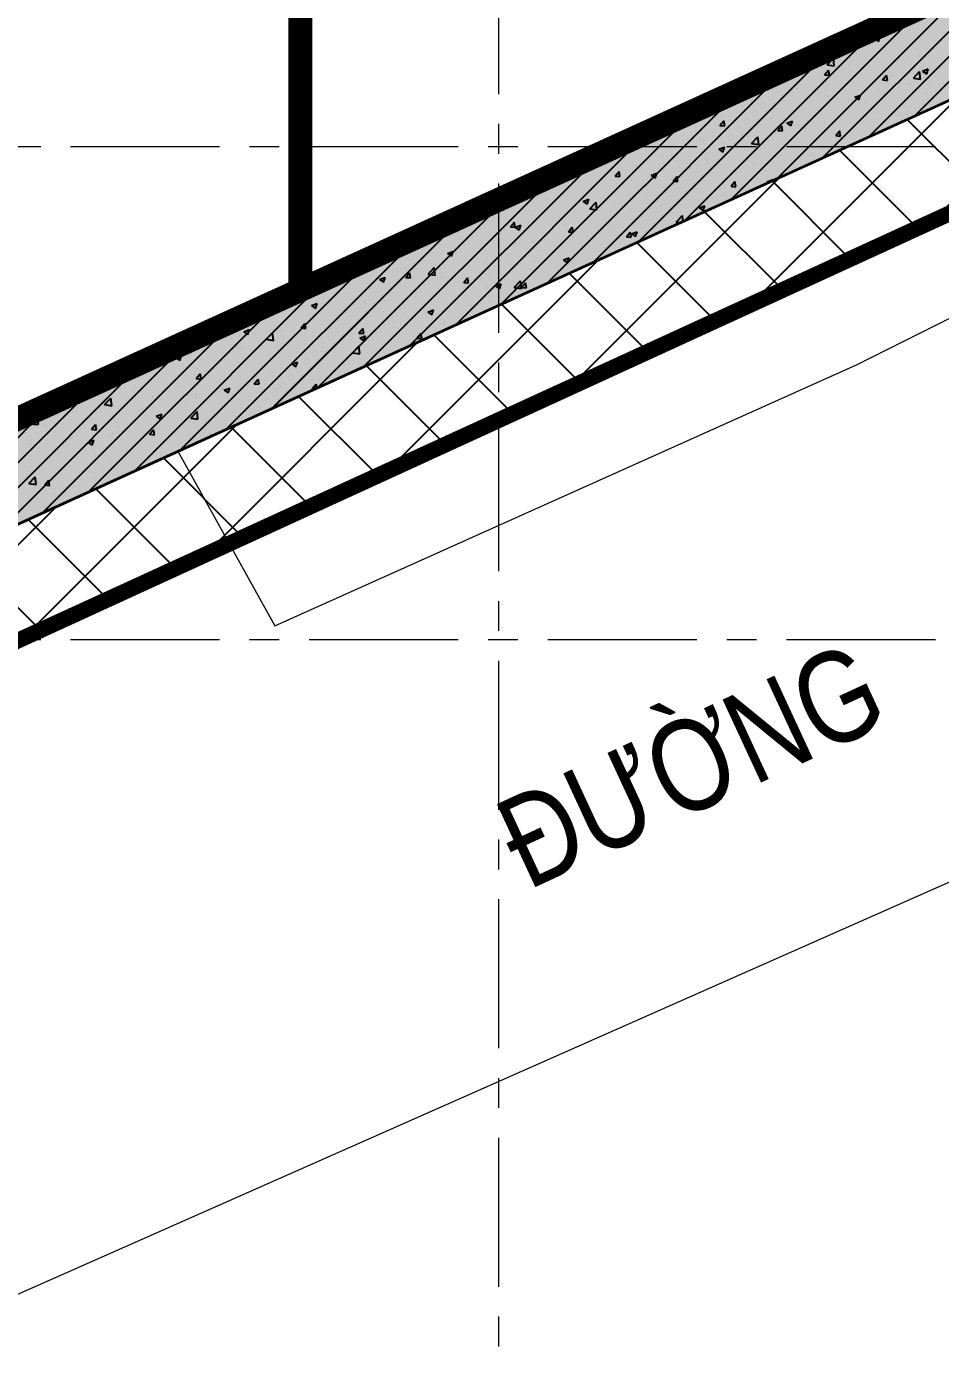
# Model space of a CAD drawing. Header units: millimetres. Extents: x -346728 to 1320345, y -537202 to -385966.
# Drawn here: x 427540 to 439029, y -493959 to -477234 of the extents above; entities that cross this region are included whole.
import ezdxf
from ezdxf.xclip import XClip

# ---------------------------------------------------------------- set-up
doc = ezdxf.new("R2010")
doc.units = ezdxf.units.MM
doc.header["$LTSCALE"] = 100
doc.header["$XCLIPFRAME"] = 2
for name, pattern in [('DASHED2', [0.375, 0.25, -0.125]), ('HIDDEN', [9.525, 6.35, -3.175]), ('X1326_GLB$0$CENTER', [2, 1.25, -0.25, 0.25, -0.25])]:
    doc.linetypes.add(name, pattern=pattern)
for name, color, linetype, lineweight in [('0 T TEXT', 7, 'Continuous', 13), ('L.DUONG', 234, 'Continuous', 15), ('LINE', 7, 'Continuous', 13), ('X1326_GLB$0$A-tim', 8, 'X1326_GLB$0$CENTER', 9)]:
    doc.layers.add(name, color=color, linetype=linetype, lineweight=lineweight)
for name, color, linetype in [('DM', 8, 'Continuous'), ('hach', 253, 'Continuous'), ('W2', 4, 'Continuous'), ('XR_1326_csPL$0$hach', 253, 'Continuous'), ('XR_1326_csPL$0$W2', 4, 'Continuous')]:
    doc.layers.add(name, color=color, linetype=linetype)
doc.styles.add('TOAN - FONT ARIAL', font='Arial_1.ttf', dxfattribs={"width": 0.8})
doc.linetypes.add('FENCELINE2', pattern='A,0.25,-0.1,[132,ltypeshp.shx,S=0.1,R=0,X=-0.1,Y=0],-0.1,1', length=1.45)

# ---------------------------------------------------------------- blocks, each defined once
blk = doc.blocks.new('LVL-KHUNGTEN')
blk.add_lwpolyline([(61072.9, 41092.8), (119123.5, 41092.8), (119123.5, 61.9), (61072.9, 61.9)], close=True)
blk = doc.blocks.new('mb duong hh')
at = {"layer": '0 T TEXT', "color": 8, "linetype": 'DASHED2', "ltscale": 300}
blk.add_lwpolyline([(75940, 34596), (80501, 41668), (80491, 88861), (75484, 93868), (-20031, 93860), (-33610, 75885), (-26182, 55955), (-6300, 2612), (0, 0)], close=True, dxfattribs=at)
at = {"layer": 'LINE', "color": 252, "lineweight": 9}
for points in [[(46995, 21406), (48214, 19209), (55528, 22490), (79633, 34556), (82900, 40330), (83008, 48620), (83152, 58204), (83577, 88420), (83093, 88629)], [(39889, -16768), (33281, -1600), (32900, -141), (33614, 3694), (34777, 5679), (36123, 6884), (82139, 27252), (84799, 26382), (86984, 24113), (94252, 7748)]]:
    blk.add_lwpolyline(points, dxfattribs=at)
at = {"layer": '0 T TEXT', "lineweight": 9, "style": 'TOAN - FONT ARIAL', "width": 0.8}
blk.add_text('ĐƯỜNG', height=1150, rotation=24.8605, dxfattribs=at).set_placement((51394, 15877))
blk = doc.blocks.new('MB HANG RAO TAM')
h = blk.add_hatch()
h.set_pattern_fill('ANSI37', color=8, scale=7000, style=0)
h.set_pattern_definition([(45, (527887.4, 631399.9), (-618.7184, 618.7184), []), (135, (527887.4, 631399.9), (-618.7184, -618.7184), [])])
h.paths.add_polyline_path([(89794, 74797), (94796, 69797), (94804, 22611), (90246, 15544), (52523, -1634), (34324, -9922), (14325, -19029), (8025, -16417), (-19267, 56832), (-5688, 74797), (41806, 74797), (65797, 74797)], flags=16)
h.paths.add_polyline_path([(-17293, 40146), (-15160, 40938), (-12777, 34516), (-15127, 33730), (-10493, 20001), (4784, -19373), (12548, -21453), (91490, 14752), (95488, 20874), (95620, 46027), (95770, 74597), (91825, 78101), (52350, 76926), (14008, 75822), (-9259, 75871), (-23844, 71027), (-24251, 60760)])
at = {"layer": 'L.DUONG', "color": 94, "linetype": 'FENCELINE2', "ltscale": 25, "const_width": 200, "elevation": 7850}
blk.add_lwpolyline([(13898, 75822), (14369, 75824), (20809, 75968), (32497, 76335), (48850, 76822), (75776, 77623), (91825, 78101), (95770, 74597), (95712, 63657), (95684, 58344), (95610, 44235), (95553, 33268), (95488, 20874), (91490, 14752), (75806, 7559), (49624, -4449), (26632, -14994), (12548, -21453), (4784, -19373), (0, -7161), (-6626, 9890)], dxfattribs=at)
at = {"layer": 'XR_1326_csPL$0$W2', "color": 7, "ltscale": 0.5, "elevation": 0}
blk.add_lwpolyline([(8025, -16417), (14325, -19029), (90246, 15544), (94804, 22611), (94796, 69797), (89794, 74797), (-5688, 74797), (-19267, 56832)], close=True, dxfattribs=at)

msp = doc.modelspace()

# ---------------------------------------------------------------- hatches: boundary and pattern name
at = {"layer": 'hach'}
h = msp.add_hatch(dxfattribs=at)
h.set_pattern_fill('ANSI31', color=256, scale=70)
h.set_pattern_definition([(45, (342151.22, -508591.22), (-157.15448, 157.15448), [])])
h.paths.add_polyline_path([(362433.4, -410142.2), (348853.9, -428107.5), (376146.7, -501359), (382446.8, -503970.9), (458369.1, -469396.6), (462927.9, -462329.4), (462919.8, -415142.7), (457917.8, -410142.2)])
h.paths.add_polyline_path([(363030.6, -411342.2), (350208.3, -428305.7), (377088.8, -500450.6), (382424.3, -502662.6), (457551.5, -468450.4), (461727.8, -461976.1), (461719.7, -415639.4), (457420.9, -411342.2)], flags=16)
h = msp.add_hatch(dxfattribs=at)
h.set_pattern_fill('AR-CONC', color=256, scale=4)
h.set_pattern_definition([(50, (342151.2, -508591.2), (728.7387, -63.7563), [76.2, -838.2]), (355, (342151.2, -508591.2), (-140.9737, 764.2274), [60.96, -670.5623]), (100.45144, (342211.95, -508596.54), (587.765, 700.471), [64.76, -712.361]), (46.1842, (342151.2, -508388), (1084.316, -168.1693), [114.3, -1257.3]), (96.63556, (342241.6, -508402), (949.6165, 989.7045), [97.14, -1068.5424]), (351.18415, (342151.2, -508388), (949.6165, 989.7045), [91.44, -1005.839]), (21, (342252.8, -508438.8), (606.4576, -409.0608), [76.2, -838.2]), (326, (342252.8, -508438.8), (247.208, 736.752), [60.96, -670.56]), (71.45144, (342303.36, -508472.9), (853.6657, 327.691), [64.76, -712.3598]), (37.5, (342151.22, -508591.22), (12.3544, 338.22016), [0, -662.432, 0, -680.72, 0, -673.1]), (7.5, (342151.22, -508591.22), (267.27865, 400.7223), [0, -388.112, 0, -647.192, 0, -256.54]), (327.5, (341924.65, -508591.22), (542.3624, -22.91498), [0, -254, 0, -792.48, 0, -1051.56]), (317.5, (341823.05, -508591.2), (592.5167, 101.706), [0, -330.2, 0, -526.288, 0, -746.76])])
h.paths.add_polyline_path([(362433.4, -410142.2), (348853.9, -428107.5), (376146.7, -501359), (382446.8, -503970.9), (458369.1, -469396.6), (462927.9, -462329.4), (462919.8, -415142.7), (457917.8, -410142.2)])
h.paths.add_polyline_path([(363030.6, -411342.2), (350208.3, -428305.7), (377088.8, -500450.6), (382424.3, -502662.6), (457551.5, -468450.4), (461727.8, -461976.1), (461719.7, -415639.4), (457420.9, -411342.2)], flags=16)

# ---------------------------------------------------------------- linework, layer by layer
at = {"layer": 'W2', "ltscale": 0.5, "elevation": -1404.9}
for points in [[(362433.4, -410142.2), (348853.9, -428107.5), (376146.7, -501359), (382446.8, -503970.9), (458369.1, -469396.6), (462927.9, -462329.4), (462919.6, -415142.1), (457917.8, -410142.2)], [(363030.6, -411342.2), (350208.3, -428305.7), (377088.8, -500450.6), (382424.3, -502662.6), (457551.5, -468450.4), (461727.8, -461976.1), (461719.7, -415639.4), (457420.9, -411342.2)]]:
    msp.add_lwpolyline(points, close=True, dxfattribs=at)
at = {"layer": 'X1326_GLB$0$A-tim', "ltscale": 15}
for p, q in [((433471.3, -398208.6, -1404.9), (433471.3, -512162.7, -1404.9)), ((341092.1, -478741.8, -1404.9), (475778.7, -478741.8, -1404.9)), ((341092.1, -484941.8, -1404.9), (475778.7, -484941.8, -1404.9))]:
    msp.add_line(p, q, dxfattribs=at)
at = {"layer": 'XR_1326_csPL$0$hach', "color": 250}
for p, q in [((438714.5, -478347.1, -1404.9), (441135.7, -475926, -1404.9)), ((438137.4, -478609.9, -1404.9), (440558.5, -476188.8, -1404.9)), ((437560.3, -478872.7, -1404.9), (439981.4, -476451.6, -1404.9)), ((436983.2, -479135.6, -1404.9), (439404.3, -476714.4, -1404.9)), ((436406, -479398.4, -1404.9), (438827.2, -476977.2, -1404.9)), ((435828.9, -479661.2, -1404.9), (438250, -477240.1, -1404.9)), ((438137.9, -477312.1, -1404.9), (438137.9, -477312.1, -1404.9)), ((438478.2, -477254.9, -1404.9), (438478.2, -477254.9, -1404.9)), ((438646.3, -477284.2, -1404.9), (438646.3, -477284.2, -1404.9)), ((438133.1, -477349.2, -1404.9), (438133.1, -477349.2, -1404.9)), ((438199.5, -477385.1, -1404.9), (438270.7, -477357.7, -1404.9)), ((438199.5, -477385.1, -1404.9), (438250, -477419.2, -1404.9)), ((438250, -477419.2, -1404.9), (438270.6, -477357.8, -1404.9)), ((438303.3, -477402.7, -1404.9), (438303.3, -477402.7, -1404.9)), ((438845.7, -477425.6, -1404.9), (438845.7, -477425.6, -1404.9)), ((435251.8, -479924, -1404.9), (437672.9, -477502.9, -1404.9)), ((437604.6, -477712.8, -1404.9), (437683.8, -477630.3, -1404.9)), ((437695, -477726.8, -1404.9), (437683.7, -477630.3, -1404.9)), ((438512.3, -477628.3, -1404.9), (438512.3, -477628.3, -1404.9)), ((438634, -477622.4, -1404.9), (438634, -477622.4, -1404.9)), ((438766.6, -477594.8, -1404.9), (438766.6, -477594.8, -1404.9)), ((434674.6, -480186.8, -1404.9), (437095.8, -477765.7, -1404.9)), ((437071.4, -477835.2, -1404.9), (437071.4, -477835.2, -1404.9)), ((437231.5, -477796.9, -1404.9), (437231.5, -477796.9, -1404.9)), ((437345.8, -477712.8, -1404.9), (437396.4, -477746.9, -1404.9)), ((437345.9, -477712.7, -1404.9), (437417, -477685.4, -1404.9)), ((437396.4, -477746.9, -1404.9), (437417, -477685.5, -1404.9)), ((437485.8, -477763.5, -1404.9), (437485.8, -477763.5, -1404.9)), ((437572.7, -477841, -1404.9), (437621.7, -477782.7, -1404.9)), ((437599.1, -477759, -1404.9), (437599.1, -477759, -1404.9)), ((437604.6, -477712.7, -1404.9), (437695, -477726.8, -1404.9)), ((437633.3, -477846.4, -1404.9), (437621.5, -477782.7, -1404.9)), ((437870.6, -477712.8, -1404.9), (437870.6, -477712.8, -1404.9)), ((438120.8, -477687.4, -1404.9), (438120.8, -477687.4, -1404.9)), ((438689, -477881, -1404.9), (438768.1, -477798.5, -1404.9)), ((438779.3, -477895, -1404.9), (438768, -477798.5, -1404.9)), ((438806, -477794.1, -1404.9), (438877.1, -477766.8, -1404.9)), ((438806, -477794.2, -1404.9), (438856.5, -477828.3, -1404.9)), ((438856.5, -477828.3, -1404.9), (438877.1, -477766.9, -1404.9)), ((439028.7, -477759.4, -1404.9), (439028.7, -477759.4, -1404.9)), ((436692.6, -477989.6, -1404.9), (436692.6, -477989.6, -1404.9)), ((437020.7, -477876.1, -1404.9), (437020.7, -477876.1, -1404.9)), ((437563.1, -477899, -1404.9), (437563.1, -477899, -1404.9)), ((437572.7, -477841, -1404.9), (437633.5, -477846.4, -1404.9)), ((437843.7, -477962.8, -1404.9), (437843.7, -477962.8, -1404.9)), ((438105.5, -477921.9, -1404.9), (438105.5, -477921.9, -1404.9)), ((438301.5, -477904.8, -1404.9), (438350.5, -477846.4, -1404.9)), ((438301.5, -477904.8, -1404.9), (438362.2, -477910.1, -1404.9)), ((438362, -477910.2, -1404.9), (438350.3, -477846.5, -1404.9)), ((438436.2, -477861.1, -1404.9), (438436.2, -477861.1, -1404.9)), ((438499.4, -477995.6, -1404.9), (438499.4, -477995.6, -1404.9)), ((438621.6, -477960.6, -1404.9), (438621.6, -477960.6, -1404.9)), ((438647.8, -477944.8, -1404.9), (438647.8, -477944.8, -1404.9)), ((438688.9, -477880.9, -1404.9), (438779.3, -477894.9, -1404.9)), ((438884.2, -477944.9, -1404.9), (438884.2, -477944.9, -1404.9)), ((434097.5, -480449.6, -1404.9), (436518.7, -478028.5, -1404.9)), ((436492.2, -478040.5, -1404.9), (436542.7, -478074.6, -1404.9)), ((436493.9, -478039.8, -1404.9), (436563.3, -478013.1, -1404.9)), ((436542.7, -478074.6, -1404.9), (436563.3, -478013.2, -1404.9)), ((436658.7, -478166.2, -1404.9), (436658.7, -478166.2, -1404.9)), ((437218.6, -478164.2, -1404.9), (437218.6, -478164.2, -1404.9)), ((437235, -478012.5, -1404.9), (437235, -478012.5, -1404.9)), ((437251.2, -478064.5, -1404.9), (437251.2, -478064.5, -1404.9)), ((437586.8, -478097.2, -1404.9), (437586.8, -478097.2, -1404.9)), ((437603.4, -478113.5, -1404.9), (437603.4, -478113.5, -1404.9)), ((437777.3, -478035.4, -1404.9), (437777.3, -478035.4, -1404.9)), ((437952.3, -478121.8, -1404.9), (438023.5, -478094.5, -1404.9)), ((437952.3, -478121.9, -1404.9), (438002.8, -478156, -1404.9)), ((438002.8, -478156, -1404.9), (438023.4, -478094.6, -1404.9)), ((438108.4, -478025.7, -1404.9), (438108.4, -478025.7, -1404.9)), ((438245, -478029, -1404.9), (438245, -478029, -1404.9)), ((438319.7, -478058.4, -1404.9), (438319.7, -478058.4, -1404.9)), ((438679.7, -478084.2, -1404.9), (438679.7, -478084.2, -1404.9)), ((438862, -478081.3, -1404.9), (438862, -478081.3, -1404.9)), ((433520.4, -480712.5, -1404.9), (435941.5, -478291.3, -1404.9)), ((435937.8, -478332.8, -1404.9), (435937.8, -478332.8, -1404.9)), ((436024.2, -478310, -1404.9), (436024.2, -478310, -1404.9)), ((436066.2, -478267.9, -1404.9), (436066.2, -478267.9, -1404.9)), ((436322.6, -478282.1, -1404.9), (436322.6, -478282.1, -1404.9)), ((436545.9, -478238.4, -1404.9), (436545.9, -478238.4, -1404.9)), ((436964.2, -478197.7, -1404.9), (436964.2, -478197.7, -1404.9)), ((437059.1, -478173.4, -1404.9), (437059.1, -478173.4, -1404.9)), ((437494.6, -478287.6, -1404.9), (437494.6, -478287.6, -1404.9)), ((438087.2, -478185.9, -1404.9), (438087.2, -478185.9, -1404.9)), ((438609.2, -478298.8, -1404.9), (438609.2, -478298.8, -1404.9)), ((435570.7, -478534.4, -1404.9), (435649.8, -478451.9, -1404.9)), ((435661, -478548.4, -1404.9), (435649.8, -478451.9, -1404.9)), ((436256.2, -478477.8, -1404.9), (436305.2, -478419.4, -1404.9)), ((436256.2, -478477.8, -1404.9), (436317, -478483.1, -1404.9)), ((436276.2, -478369.6, -1404.9), (436276.2, -478369.6, -1404.9)), ((436316.8, -478483.1, -1404.9), (436305, -478419.4, -1404.9)), ((436309.6, -478491, -1404.9), (436309.6, -478491, -1404.9)), ((436818.6, -478392.5, -1404.9), (436818.6, -478392.5, -1404.9)), ((436902.1, -478389.3, -1404.9), (436902.1, -478389.3, -1404.9)), ((436985, -478541.5, -1404.9), (437034, -478483.1, -1404.9)), ((437045.5, -478546.9, -1404.9), (437033.8, -478483.2, -1404.9)), ((437098.6, -478449.6, -1404.9), (437149.2, -478483.6, -1404.9)), ((437098.7, -478449.5, -1404.9), (437169.8, -478422.2, -1404.9)), ((437149.2, -478483.6, -1404.9), (437169.8, -478422.3, -1404.9)), ((437361, -478415.4, -1404.9), (437361, -478415.4, -1404.9)), ((437574.4, -478435.4, -1404.9), (437574.4, -478435.4, -1404.9)), ((437903.3, -478438.3, -1404.9), (437903.3, -478438.3, -1404.9)), ((437977.7, -478429.8, -1404.9), (437977.7, -478429.8, -1404.9)), ((438096.1, -478363.9, -1404.9), (438096.1, -478363.9, -1404.9)), ((438232.1, -478396.3, -1404.9), (438232.1, -478396.3, -1404.9)), ((438445.7, -478461.2, -1404.9), (438445.7, -478461.2, -1404.9)), ((438616.9, -478345.6, -1404.9), (438616.9, -478345.6, -1404.9)), ((432943.3, -480975.3, -1404.9), (435364.4, -478554.2, -1404.9)), ((435570.7, -478534.3, -1404.9), (435661, -478548.3, -1404.9)), ((435717.1, -478592.7, -1404.9), (435717.1, -478592.7, -1404.9)), ((436011.9, -478648.2, -1404.9), (436011.9, -478648.2, -1404.9)), ((436533.5, -478576.6, -1404.9), (436533.5, -478576.6, -1404.9)), ((436655, -478702.5, -1404.9), (436734.2, -478620, -1404.9)), ((436696.9, -478598.4, -1404.9), (436696.9, -478598.4, -1404.9)), ((436745.3, -478716.5, -1404.9), (436734.1, -478620.1, -1404.9)), ((436951.3, -478564.9, -1404.9), (436951.3, -478564.9, -1404.9)), ((436985, -478541.5, -1404.9), (437045.7, -478546.8, -1404.9)), ((437046.7, -478511.6, -1404.9), (437046.7, -478511.6, -1404.9)), ((437336.1, -478514.2, -1404.9), (437336.1, -478514.2, -1404.9)), ((437713.7, -478605.3, -1404.9), (437762.7, -478546.9, -1404.9)), ((437713.7, -478605.3, -1404.9), (437774.4, -478610.6, -1404.9)), ((437774.2, -478610.6, -1404.9), (437762.5, -478546.9, -1404.9)), ((437882.7, -478643.1, -1404.9), (437882.7, -478643.1, -1404.9)), ((432366.1, -481238.1, -1404.9), (434787.3, -478817, -1404.9)), ((434971, -478789.4, -1404.9), (434971, -478789.4, -1404.9)), ((435124.6, -478694.4, -1404.9), (435124.6, -478694.4, -1404.9)), ((435416.2, -478767, -1404.9), (435416.2, -478767, -1404.9)), ((435484.2, -478724.3, -1404.9), (435484.2, -478724.3, -1404.9)), ((435670.5, -478733.5, -1404.9), (435670.5, -478733.5, -1404.9)), ((436055.3, -478682.9, -1404.9), (436055.3, -478682.9, -1404.9)), ((436245, -478777.2, -1404.9), (436316.1, -478749.9, -1404.9)), ((436245, -478777.3, -1404.9), (436295.5, -478811.3, -1404.9)), ((436295.5, -478811.3, -1404.9), (436316.1, -478749.9, -1404.9)), ((436655, -478702.5, -1404.9), (436745.4, -478716.5, -1404.9)), ((437290.1, -478744.8, -1404.9), (437290.1, -478744.8, -1404.9)), ((437562, -478773.6, -1404.9), (437562, -478773.6, -1404.9)), ((434665.5, -478956.5, -1404.9), (434665.5, -478956.5, -1404.9)), ((434774.5, -478851.5, -1404.9), (434774.5, -478851.5, -1404.9)), ((434993.7, -478842.9, -1404.9), (434993.7, -478842.9, -1404.9)), ((435207.9, -478979.4, -1404.9), (435207.9, -478979.4, -1404.9)), ((435536, -478865.8, -1404.9), (435536, -478865.8, -1404.9)), ((435750.2, -479002.3, -1404.9), (435750.2, -479002.3, -1404.9)), ((435999.5, -478986.4, -1404.9), (435999.5, -478986.4, -1404.9)), ((436078.4, -478888.8, -1404.9), (436078.4, -478888.8, -1404.9)), ((436105.1, -478948.3, -1404.9), (436105.1, -478948.3, -1404.9)), ((436429.7, -478999.1, -1404.9), (436429.7, -478999.1, -1404.9)), ((436521.2, -478914.9, -1404.9), (436521.2, -478914.9, -1404.9)), ((436620.7, -478911.7, -1404.9), (436620.7, -478911.7, -1404.9)), ((436684, -478965.6, -1404.9), (436684, -478965.6, -1404.9)), ((436697.6, -478846.6, -1404.9), (436697.6, -478846.6, -1404.9)), ((437034.4, -478849.8, -1404.9), (437034.4, -478849.8, -1404.9)), ((437068.8, -478915, -1404.9), (437068.8, -478915, -1404.9)), ((437163.1, -478934.6, -1404.9), (437163.1, -478934.6, -1404.9)), ((431789, -481500.9, -1404.9), (434210.1, -479079.8, -1404.9)), ((434263.8, -479055.3, -1404.9), (434271.7, -479056, -1404.9)), ((434271.5, -479056.1, -1404.9), (434270.8, -479052.2, -1404.9)), ((434920.1, -479151.7, -1404.9), (434920.1, -479151.7, -1404.9)), ((434939.7, -479114.5, -1404.9), (434988.7, -479056.1, -1404.9)), ((434939.7, -479114.5, -1404.9), (435000.5, -479119.8, -1404.9)), ((434958.6, -479127.6, -1404.9), (434958.6, -479127.6, -1404.9)), ((435000.3, -479119.8, -1404.9), (434988.5, -479056.1, -1404.9)), ((435148.9, -479167.7, -1404.9), (435148.9, -479167.7, -1404.9)), ((435391.3, -479104.9, -1404.9), (435462.5, -479077.6, -1404.9)), ((435391.3, -479104.9, -1404.9), (435441.8, -479139, -1404.9)), ((435403.2, -479134.2, -1404.9), (435403.2, -479134.2, -1404.9)), ((435441.8, -479139, -1404.9), (435462.4, -479077.6, -1404.9)), ((435471.8, -479062.6, -1404.9), (435471.8, -479062.6, -1404.9)), ((435512.6, -479050, -1404.9), (435512.6, -479050, -1404.9)), ((435668.5, -479178.2, -1404.9), (435717.5, -479119.9, -1404.9)), ((435729, -479183.6, -1404.9), (435717.3, -479119.9, -1404.9)), ((435788, -479083.6, -1404.9), (435788, -479083.6, -1404.9)), ((436292.6, -479025.2, -1404.9), (436292.6, -479025.2, -1404.9)), ((436835, -479048.1, -1404.9), (436835, -479048.1, -1404.9)), ((436851.4, -479186.3, -1404.9), (436922.6, -479158.9, -1404.9)), ((436920.9, -479163.9, -1404.9), (436922.6, -479159, -1404.9)), ((433706.8, -479313.5, -1404.9), (433706.8, -479313.5, -1404.9)), ((433868.1, -479336.4, -1404.9), (433868.1, -479336.4, -1404.9)), ((433909.3, -479275.3, -1404.9), (433909.3, -479275.3, -1404.9)), ((434122.4, -479302.9, -1404.9), (434122.4, -479302.9, -1404.9)), ((434249.2, -479336.5, -1404.9), (434249.2, -479336.5, -1404.9)), ((434327.6, -479253.4, -1404.9), (434327.6, -479253.4, -1404.9)), ((434437, -479199.1, -1404.9), (434437, -479199.1, -1404.9)), ((434507.2, -479252.2, -1404.9), (434507.2, -479252.2, -1404.9)), ((435668.5, -479178.2, -1404.9), (435729.2, -479183.5, -1404.9)), ((435987.2, -479324.6, -1404.9), (435987.2, -479324.6, -1404.9)), ((436397.2, -479242, -1404.9), (436446.2, -479183.6, -1404.9)), ((436397.2, -479242, -1404.9), (436457.9, -479247.3, -1404.9)), ((436457.7, -479247.3, -1404.9), (436446, -479183.7, -1404.9)), ((436508.8, -479253.1, -1404.9), (436508.8, -479253.1, -1404.9)), ((436851.4, -479186.3, -1404.9), (436859.6, -479191.8, -1404.9)), ((431211.9, -481763.7, -1404.9), (433633, -479342.6, -1404.9)), ((433586.9, -479363.6, -1404.9), (433627.1, -479369.8, -1404.9)), ((433627.1, -479369.9, -1404.9), (433624.4, -479346.5, -1404.9)), ((433735, -479355.1, -1404.9), (433735, -479355.1, -1404.9)), ((434537.6, -479432.6, -1404.9), (434588.2, -479466.7, -1404.9)), ((434537.7, -479432.6, -1404.9), (434608.8, -479405.3, -1404.9)), ((434588.2, -479466.7, -1404.9), (434608.8, -479405.3, -1404.9)), ((434621.1, -479524.1, -1404.9), (434700.2, -479441.6, -1404.9)), ((434711.4, -479538.1, -1404.9), (434700.2, -479441.6, -1404.9)), ((434791.5, -479359.4, -1404.9), (434791.5, -479359.4, -1404.9)), ((434946.3, -479465.8, -1404.9), (434946.3, -479465.8, -1404.9)), ((435333.9, -479382.3, -1404.9), (435333.9, -479382.3, -1404.9)), ((435459.5, -479400.8, -1404.9), (435459.5, -479400.8, -1404.9)), ((435520.7, -479484.3, -1404.9), (435520.7, -479484.3, -1404.9)), ((435876.3, -479405.2, -1404.9), (435876.3, -479405.2, -1404.9)), ((435997.8, -479513.9, -1404.9), (436068.9, -479486.6, -1404.9)), ((436048.3, -479548.1, -1404.9), (436068.9, -479486.7, -1404.9)), ((436162.4, -479399.8, -1404.9), (436162.4, -479399.8, -1404.9)), ((436416.7, -479366.4, -1404.9), (436416.7, -479366.4, -1404.9)), ((430634.8, -482026.6, -1404.9), (433055.9, -479605.4, -1404.9)), ((432894.5, -479687.4, -1404.9), (432906, -479673.7, -1404.9)), ((432955, -479692.8, -1404.9), (432948, -479654.6, -1404.9)), ((433896.9, -479613.5, -1404.9), (433896.9, -479613.5, -1404.9)), ((434239.9, -479652.9, -1404.9), (434239.9, -479652.9, -1404.9)), ((434424.6, -479537.4, -1404.9), (434424.6, -479537.4, -1404.9)), ((434621.1, -479524, -1404.9), (434711.4, -479538, -1404.9)), ((434881.6, -479568.5, -1404.9), (434881.6, -479568.5, -1404.9)), ((435135.9, -479535, -1404.9), (435135.9, -479535, -1404.9)), ((435470.6, -479656.2, -1404.9), (435470.6, -479656.2, -1404.9)), ((435705.4, -479692.2, -1404.9), (435784.5, -479609.7, -1404.9)), ((435792.4, -479677.8, -1404.9), (435784.5, -479609.8, -1404.9)), ((435997.8, -479514, -1404.9), (436048.3, -479548.1, -1404.9)), ((436063.2, -479554.5, -1404.9), (436063.2, -479554.5, -1404.9)), ((432862.1, -479750.1, -1404.9), (432862.1, -479750.1, -1404.9)), ((432894.5, -479687.4, -1404.9), (432955.2, -479692.7, -1404.9)), ((432959.1, -479821.6, -1404.9), (432959.1, -479821.6, -1404.9)), ((432966.6, -479809.8, -1404.9), (432966.6, -479809.8, -1404.9)), ((433383.7, -479678.6, -1404.9), (433383.7, -479678.6, -1404.9)), ((433509, -479832.7, -1404.9), (433509, -479832.7, -1404.9)), ((433600.8, -479737.1, -1404.9), (433600.8, -479737.1, -1404.9)), ((433623.2, -479751.2, -1404.9), (433672.2, -479692.8, -1404.9)), ((433623.2, -479751.2, -1404.9), (433684, -479756.5, -1404.9)), ((433683.8, -479756.5, -1404.9), (433672, -479692.9, -1404.9)), ((433684, -479760.3, -1404.9), (433755.1, -479733, -1404.9)), ((433684, -479760.3, -1404.9), (433734.5, -479794.4, -1404.9)), ((433734.5, -479794.4, -1404.9), (433755.1, -479733, -1404.9)), ((433855.1, -479703.6, -1404.9), (433855.1, -479703.6, -1404.9)), ((434352, -479814.9, -1404.9), (434401, -479756.6, -1404.9)), ((434352, -479814.9, -1404.9), (434412.7, -479820.3, -1404.9)), ((434412.5, -479820.3, -1404.9), (434400.8, -479756.6, -1404.9)), ((434878.1, -479757.9, -1404.9), (434878.1, -479757.9, -1404.9)), ((434933.9, -479804.1, -1404.9), (434933.9, -479804.1, -1404.9)), ((435080.7, -479878.7, -1404.9), (435129.7, -479820.3, -1404.9)), ((435141.2, -479884.1, -1404.9), (435129.5, -479820.4, -1404.9)), ((435144.1, -479841.6, -1404.9), (435215.3, -479814.3, -1404.9)), ((435144.1, -479841.7, -1404.9), (435194.6, -479875.8, -1404.9)), ((435194.6, -479875.8, -1404.9), (435215.2, -479814.4, -1404.9)), ((435447.1, -479739, -1404.9), (435447.1, -479739, -1404.9)), ((435705.4, -479692.2, -1404.9), (435746.8, -479698.6, -1404.9)), ((430057.6, -482289.4, -1404.9), (432478.8, -479868.2, -1404.9)), ((432574.4, -479872.2, -1404.9), (432574.4, -479872.2, -1404.9)), ((432638.5, -479923.4, -1404.9), (432638.5, -479923.4, -1404.9)), ((433180.8, -479946.3, -1404.9), (433180.8, -479946.3, -1404.9)), ((433693.1, -479961.3, -1404.9), (433693.1, -479961.3, -1404.9)), ((433723.2, -479969.2, -1404.9), (433723.2, -479969.2, -1404.9)), ((433884.6, -479951.8, -1404.9), (433884.6, -479951.8, -1404.9)), ((434051.3, -479855.6, -1404.9), (434051.3, -479855.6, -1404.9)), ((434265.5, -479992.1, -1404.9), (434265.5, -479992.1, -1404.9)), ((434285.6, -479859.6, -1404.9), (434285.6, -479859.6, -1404.9)), ((434412.3, -479875.6, -1404.9), (434412.3, -479875.6, -1404.9)), ((434593.7, -479878.5, -1404.9), (434593.7, -479878.5, -1404.9)), ((434614.3, -479969.2, -1404.9), (434614.3, -479969.2, -1404.9)), ((434868.7, -479935.7, -1404.9), (434868.7, -479935.7, -1404.9)), ((435080.7, -479878.7, -1404.9), (435141.4, -479884, -1404.9)), ((435121.6, -479981, -1404.9), (435121.6, -479981, -1404.9)), ((435136, -479901.5, -1404.9), (435136, -479901.5, -1404.9)), ((435253.5, -479885, -1404.9), (435253.5, -479885, -1404.9)), ((429480.5, -482552.2, -1404.9), (431901.6, -480131.1, -1404.9)), ((432322, -480164.5, -1404.9), (432322, -480164.5, -1404.9)), ((432508.1, -480164.7, -1404.9), (432508.1, -480164.7, -1404.9)), ((432830.3, -480088, -1404.9), (432901.5, -480060.6, -1404.9)), ((432830.3, -480088, -1404.9), (432880.8, -480122.1, -1404.9)), ((432849.7, -480088.3, -1404.9), (432849.7, -480088.3, -1404.9)), ((432880.8, -480122.1, -1404.9), (432901.4, -480060.7, -1404.9)), ((433100.6, -480063, -1404.9), (433100.6, -480063, -1404.9)), ((433333.5, -480137.8, -1404.9), (433333.5, -480137.8, -1404.9)), ((433371.4, -480016.8, -1404.9), (433371.4, -480016.8, -1404.9)), ((433587.9, -480104.3, -1404.9), (433587.9, -480104.3, -1404.9)), ((433972.7, -480053.7, -1404.9), (433972.7, -480053.7, -1404.9)), ((434290.4, -480169.3, -1404.9), (434361.6, -480142, -1404.9)), ((434290.4, -480169.4, -1404.9), (434341, -480203.5, -1404.9)), ((434341, -480203.5, -1404.9), (434361.6, -480142.1, -1404.9)), ((434529.1, -480082.7, -1404.9), (434529.1, -480082.7, -1404.9)), ((434807.9, -480015, -1404.9), (434807.9, -480015, -1404.9)), ((431578, -480324.1, -1404.9), (431627, -480265.8, -1404.9)), ((431578, -480324.1, -1404.9), (431638.7, -480329.5, -1404.9)), ((431638.5, -480329.5, -1404.9), (431626.8, -480265.8, -1404.9)), ((431679.7, -480280.4, -1404.9), (431679.7, -480280.4, -1404.9)), ((431808.8, -480229.6, -1404.9), (431808.8, -480229.6, -1404.9)), ((431915.5, -480266.4, -1404.9), (431915.5, -480266.4, -1404.9)), ((432052.7, -480306.4, -1404.9), (432052.7, -480306.4, -1404.9)), ((432222.1, -480303.3, -1404.9), (432222.1, -480303.3, -1404.9)), ((432306.7, -480387.9, -1404.9), (432355.7, -480329.5, -1404.9)), ((432307.1, -480272.9, -1404.9), (432307.1, -480272.9, -1404.9)), ((432367.3, -480393.3, -1404.9), (432355.5, -480329.6, -1404.9)), ((432587.1, -480345.5, -1404.9), (432677.5, -480359.5, -1404.9)), ((432587.2, -480345.6, -1404.9), (432666.3, -480263.1, -1404.9)), ((432677.5, -480359.6, -1404.9), (432666.3, -480263.1, -1404.9)), ((432691.9, -480222.3, -1404.9), (432691.9, -480222.3, -1404.9)), ((432764.5, -480326.2, -1404.9), (432764.5, -480326.2, -1404.9)), ((433344, -480286.1, -1404.9), (433344, -480286.1, -1404.9)), ((433872.2, -480290, -1404.9), (433872.2, -480290, -1404.9)), ((433936.5, -480184.4, -1404.9), (433936.5, -480184.4, -1404.9)), ((434399.9, -480213.8, -1404.9), (434399.9, -480213.8, -1404.9)), ((428903.4, -482815, -1404.9), (431324.5, -480393.9, -1404.9)), ((431411.1, -480390.9, -1404.9), (431411.1, -480390.9, -1404.9)), ((431976.6, -480415.7, -1404.9), (432027.2, -480449.8, -1404.9)), ((431976.7, -480415.6, -1404.9), (432047.8, -480388.3, -1404.9)), ((432027.2, -480449.8, -1404.9), (432047.8, -480388.4, -1404.9)), ((432159, -480489.5, -1404.9), (432159, -480489.5, -1404.9)), ((432306.7, -480387.9, -1404.9), (432367.5, -480393.2, -1404.9)), ((432309.7, -480502.7, -1404.9), (432309.7, -480502.7, -1404.9)), ((432751.5, -480387.8, -1404.9), (432751.5, -480387.8, -1404.9)), ((432837.4, -480426.6, -1404.9), (432837.4, -480426.6, -1404.9)), ((433035.5, -480451.7, -1404.9), (433084.4, -480393.3, -1404.9)), ((433035.5, -480451.7, -1404.9), (433096.2, -480457, -1404.9)), ((433096, -480457, -1404.9), (433084.3, -480393.3, -1404.9)), ((433306.8, -480349.2, -1404.9), (433306.8, -480349.2, -1404.9)), ((433320.6, -480505, -1404.9), (433320.6, -480505, -1404.9)), ((433359, -480355, -1404.9), (433359, -480355, -1404.9)), ((433436.8, -480497, -1404.9), (433507.9, -480469.7, -1404.9)), ((433436.8, -480497.1, -1404.9), (433487.3, -480531.2, -1404.9)), ((433487.3, -480531.2, -1404.9), (433507.9, -480469.8, -1404.9)), ((433671.5, -480513.8, -1404.9), (433750.6, -480431.3, -1404.9)), ((433705.4, -480454.4, -1404.9), (433705.4, -480454.4, -1404.9)), ((433761.8, -480527.8, -1404.9), (433750.6, -480431.3, -1404.9)), ((433764.2, -480515.4, -1404.9), (433813.2, -480457, -1404.9)), ((433824.7, -480520.8, -1404.9), (433813, -480457.1, -1404.9)), ((433849.2, -480372.1, -1404.9), (433849.2, -480372.1, -1404.9)), ((428326.2, -483077.8, -1404.9), (430747.4, -480656.7, -1404.9)), ((431274.8, -480639.3, -1404.9), (431274.8, -480639.3, -1404.9)), ((431566.5, -480591.2, -1404.9), (431566.5, -480591.2, -1404.9)), ((431796.5, -480567.8, -1404.9), (431796.5, -480567.8, -1404.9)), ((432039.8, -480673.7, -1404.9), (432039.8, -480673.7, -1404.9)), ((432424.6, -480623, -1404.9), (432424.6, -480623, -1404.9)), ((433066.2, -480538.5, -1404.9), (433066.2, -480538.5, -1404.9)), ((433671.4, -480513.7, -1404.9), (433761.8, -480527.7, -1404.9)), ((433764.2, -480515.4, -1404.9), (433824.9, -480520.7, -1404.9)), ((430747.1, -480715.5, -1404.9), (430747.1, -480715.5, -1404.9)), ((430759, -480842.3, -1404.9), (430759, -480842.3, -1404.9)), ((430939.5, -480776.7, -1404.9), (430939.5, -480776.7, -1404.9)), ((430974, -480692.9, -1404.9), (430974, -480692.9, -1404.9)), ((431123, -480743.3, -1404.9), (431194.1, -480716, -1404.9)), ((431123, -480743.4, -1404.9), (431173.5, -480777.5, -1404.9)), ((431143.8, -480791.6, -1404.9), (431143.8, -480791.6, -1404.9)), ((431173.5, -480777.5, -1404.9), (431194.1, -480716.1, -1404.9)), ((431481.9, -480799.6, -1404.9), (431481.9, -480799.6, -1404.9)), ((431785.5, -480707.1, -1404.9), (431785.5, -480707.1, -1404.9)), ((432024.3, -480822.5, -1404.9), (432024.3, -480822.5, -1404.9)), ((432297.3, -480841, -1404.9), (432297.3, -480841, -1404.9)), ((432547, -480845, -1404.9), (432547, -480845, -1404.9)), ((432566.6, -480845.4, -1404.9), (432566.6, -480845.4, -1404.9)), ((432583.1, -480824.7, -1404.9), (432654.3, -480797.4, -1404.9)), ((432583.1, -480824.8, -1404.9), (432633.6, -480858.9, -1404.9)), ((432633.6, -480858.9, -1404.9), (432654.2, -480797.5, -1404.9)), ((432825, -480764.8, -1404.9), (432825, -480764.8, -1404.9)), ((433139.5, -480743.3, -1404.9), (433139.5, -480743.3, -1404.9)), ((433346.7, -480693.2, -1404.9), (433346.7, -480693.2, -1404.9)), ((427749.1, -483340.7, -1404.9), (430170.2, -480919.5, -1404.9)), ((430261.5, -480960.9, -1404.9), (430310.5, -480902.5, -1404.9)), ((430261.5, -480960.9, -1404.9), (430322.2, -480966.2, -1404.9)), ((430322, -480966.2, -1404.9), (430310.3, -480902.5, -1404.9)), ((430504.7, -480875.8, -1404.9), (430504.7, -480875.8, -1404.9)), ((430611.4, -480890.2, -1404.9), (430611.4, -480890.2, -1404.9)), ((430990.2, -481024.6, -1404.9), (431039.2, -480966.2, -1404.9)), ((431050.8, -481030, -1404.9), (431039, -480966.3, -1404.9)), ((431153.7, -480913.1, -1404.9), (431153.7, -480913.1, -1404.9)), ((431262.5, -480977.5, -1404.9), (431262.5, -480977.5, -1404.9)), ((431696.1, -480936.1, -1404.9), (431696.1, -480936.1, -1404.9)), ((431784.1, -480906, -1404.9), (431784.1, -480906, -1404.9)), ((431954.5, -480946.8, -1404.9), (431954.5, -480946.8, -1404.9)), ((432238.5, -480959, -1404.9), (432238.5, -480959, -1404.9)), ((432780.8, -480981.9, -1404.9), (432780.8, -480981.9, -1404.9)), ((432799, -480939.2, -1404.9), (432799, -480939.2, -1404.9)), ((433053.3, -480905.8, -1404.9), (433053.3, -480905.8, -1404.9)), ((433109, -480868.3, -1404.9), (433109, -480868.3, -1404.9)), ((430221.6, -481118.8, -1404.9), (430221.6, -481118.8, -1404.9)), ((430269.3, -481071, -1404.9), (430340.5, -481043.7, -1404.9)), ((430269.3, -481071.1, -1404.9), (430319.8, -481105.2, -1404.9)), ((430319.8, -481105.2, -1404.9), (430340.4, -481043.8, -1404.9)), ((430553.2, -481167.1, -1404.9), (430632.4, -481084.7, -1404.9)), ((430553.2, -481167.1, -1404.9), (430643.6, -481181.1, -1404.9)), ((430643.5, -481181.1, -1404.9), (430632.3, -481084.7, -1404.9)), ((430734.8, -481053.7, -1404.9), (430734.8, -481053.7, -1404.9)), ((430769.5, -481150.2, -1404.9), (430769.5, -481150.2, -1404.9)), ((430990.2, -481024.6, -1404.9), (431051, -481029.9, -1404.9)), ((431362, -481048.5, -1404.9), (431362, -481048.5, -1404.9)), ((431518.2, -481107.9, -1404.9), (431518.2, -481107.9, -1404.9)), ((431719, -481088.4, -1404.9), (431767.9, -481030, -1404.9)), ((431719, -481088.4, -1404.9), (431779.7, -481093.7, -1404.9)), ((431729.4, -481152.5, -1404.9), (431780, -481186.5, -1404.9)), ((431729.5, -481152.4, -1404.9), (431800.6, -481125.1, -1404.9)), ((431779.5, -481093.7, -1404.9), (431767.8, -481030, -1404.9)), ((431772.5, -481074.4, -1404.9), (431772.5, -481074.4, -1404.9)), ((431780, -481186.5, -1404.9), (431800.6, -481125.1, -1404.9)), ((432157.3, -481023.7, -1404.9), (432157.3, -481023.7, -1404.9)), ((432285, -481179.2, -1404.9), (432285, -481179.2, -1404.9)), ((432447.7, -481152.1, -1404.9), (432496.7, -481093.8, -1404.9)), ((432447.7, -481152.1, -1404.9), (432508.4, -481157.4, -1404.9)), ((432508.2, -481157.5, -1404.9), (432496.5, -481093.8, -1404.9)), ((427172, -483603.5, -1404.9), (429593.1, -481182.3, -1404.9)), ((429652.7, -481247.3, -1404.9), (429652.7, -481247.3, -1404.9)), ((429699.9, -481190.3, -1404.9), (429699.9, -481190.3, -1404.9)), ((430176.9, -481251.9, -1404.9), (430176.9, -481251.9, -1404.9)), ((430195, -481270.2, -1404.9), (430195, -481270.2, -1404.9)), ((430237.4, -481276.5, -1404.9), (430237.4, -481276.5, -1404.9)), ((430491.7, -481243, -1404.9), (430491.7, -481243, -1404.9)), ((430737.4, -481293.1, -1404.9), (430737.4, -481293.1, -1404.9)), ((430876.5, -481192.3, -1404.9), (430876.5, -481192.3, -1404.9)), ((431250.1, -481315.8, -1404.9), (431250.1, -481315.8, -1404.9)), ((431279.8, -481316, -1404.9), (431279.8, -481316, -1404.9)), ((431637.5, -481335.3, -1404.9), (431716.7, -481252.8, -1404.9)), ((431637.5, -481335.2, -1404.9), (431727.9, -481349.2, -1404.9)), ((431727.9, -481349.3, -1404.9), (431716.6, -481252.8, -1404.9)), ((431771.8, -481244.2, -1404.9), (431771.8, -481244.2, -1404.9)), ((431822.1, -481338.9, -1404.9), (431822.1, -481338.9, -1404.9)), ((426594.9, -483866.3, -1404.9), (429016, -481445.2, -1404.9)), ((429210.9, -481411.6, -1404.9), (429210.9, -481411.6, -1404.9)), ((429415.6, -481398.8, -1404.9), (429466.2, -481432.9, -1404.9)), ((429415.7, -481398.7, -1404.9), (429486.8, -481371.4, -1404.9)), ((429466.2, -481432.9, -1404.9), (429486.8, -481371.5, -1404.9)), ((429584.4, -481353.6, -1404.9), (429584.4, -481353.6, -1404.9)), ((429595.7, -481361, -1404.9), (429595.7, -481361, -1404.9)), ((430209.2, -481457, -1404.9), (430209.2, -481457, -1404.9)), ((430722.4, -481391.9, -1404.9), (430722.4, -481391.9, -1404.9)), ((430875.8, -481480.1, -1404.9), (430946.9, -481452.8, -1404.9)), ((430875.8, -481480.1, -1404.9), (430926.3, -481514.2, -1404.9)), ((430926.3, -481514.2, -1404.9), (430946.9, -481452.8, -1404.9)), ((431250.9, -481508.6, -1404.9), (431250.9, -481508.6, -1404.9)), ((431505.2, -481475.1, -1404.9), (431505.2, -481475.1, -1404.9)), ((431890, -481424.4, -1404.9), (431890, -481424.4, -1404.9)), ((428646.7, -481669.7, -1404.9), (428646.7, -481669.7, -1404.9)), ((428945, -481597.6, -1404.9), (428994, -481539.2, -1404.9)), ((428945, -481597.6, -1404.9), (429005.7, -481602.9, -1404.9)), ((429005.5, -481602.9, -1404.9), (428993.8, -481539.2, -1404.9)), ((429159.9, -481604.7, -1404.9), (429159.9, -481604.7, -1404.9)), ((429673.7, -481661.3, -1404.9), (429722.7, -481603, -1404.9)), ((429673.7, -481661.3, -1404.9), (429734.4, -481666.6, -1404.9)), ((429687.6, -481528.5, -1404.9), (429687.6, -481528.5, -1404.9)), ((429734.3, -481666.7, -1404.9), (429722.5, -481603, -1404.9)), ((429970.1, -481677.2, -1404.9), (429970.1, -481677.2, -1404.9)), ((430224.5, -481643.7, -1404.9), (430224.5, -481643.7, -1404.9)), ((430402.5, -481725.1, -1404.9), (430451.4, -481666.7, -1404.9)), ((430463, -481730.4, -1404.9), (430451.3, -481666.8, -1404.9)), ((430609.2, -481593.1, -1404.9), (430609.2, -481593.1, -1404.9)), ((431237.8, -481654, -1404.9), (431237.8, -481654, -1404.9)), ((431320, -481654.7, -1404.9), (431320, -481654.7, -1404.9)), ((426017.7, -484129.1, -1404.9), (428438.9, -481708, -1404.9)), ((428562, -481726.4, -1404.9), (428633.1, -481699.1, -1404.9)), ((428562, -481726.5, -1404.9), (428612.5, -481760.6, -1404.9)), ((428612.5, -481760.6, -1404.9), (428633.1, -481699.2, -1404.9)), ((428689.3, -481845.8, -1404.9), (428689.3, -481845.8, -1404.9)), ((428912.5, -481743.5, -1404.9), (428912.5, -481743.5, -1404.9)), ((428943.7, -481812.3, -1404.9), (428943.7, -481812.3, -1404.9)), ((429328.4, -481761.7, -1404.9), (429328.4, -481761.7, -1404.9)), ((429454.8, -481766.5, -1404.9), (429454.8, -481766.5, -1404.9)), ((429997.2, -481789.4, -1404.9), (429997.2, -481789.4, -1404.9)), ((430022.1, -481807.8, -1404.9), (430093.3, -481780.5, -1404.9)), ((430022.1, -481807.8, -1404.9), (430072.6, -481841.9, -1404.9)), ((430072.6, -481841.9, -1404.9), (430093.2, -481780.5, -1404.9)), ((430196.9, -481795.2, -1404.9), (430196.9, -481795.2, -1404.9)), ((430402.5, -481725.1, -1404.9), (430463.2, -481730.4, -1404.9)), ((430539.5, -481812.3, -1404.9), (430539.5, -481812.3, -1404.9)), ((430710.1, -481730.2, -1404.9), (430710.1, -481730.2, -1404.9)), ((430727.5, -481756.4, -1404.9), (430727.5, -481756.4, -1404.9)), ((431131.2, -481788.8, -1404.9), (431180.2, -481730.5, -1404.9)), ((431131.2, -481788.8, -1404.9), (431152.6, -481790.7, -1404.9)), ((431188.1, -481774.6, -1404.9), (431180, -481730.5, -1404.9)), ((425440.6, -484391.9, -1404.9), (427861.7, -481970.8, -1404.9)), ((428047.7, -481930.3, -1404.9), (428047.7, -481930.3, -1404.9)), ((428519.3, -481988.7, -1404.9), (428598.4, -481906.2, -1404.9)), ((428519.3, -481988.6, -1404.9), (428609.6, -482002.6, -1404.9)), ((428584.3, -481857.1, -1404.9), (428584.3, -481857.1, -1404.9)), ((428609.6, -482002.7, -1404.9), (428598.4, -481906.2, -1404.9)), ((428634.4, -482008, -1404.9), (428634.4, -482008, -1404.9)), ((429126.7, -481880, -1404.9), (429126.7, -481880, -1404.9)), ((429147.5, -481942.9, -1404.9), (429147.5, -481942.9, -1404.9)), ((429542.5, -481959.8, -1404.9), (429542.5, -481959.8, -1404.9)), ((429669, -481902.9, -1404.9), (429669, -481902.9, -1404.9)), ((429675.2, -481866.7, -1404.9), (429675.2, -481866.7, -1404.9)), ((430135, -481858.1, -1404.9), (430135, -481858.1, -1404.9)), ((430211.4, -481925.8, -1404.9), (430211.4, -481925.8, -1404.9)), ((430342, -481993.8, -1404.9), (430342, -481993.8, -1404.9)), ((430753.8, -481948.8, -1404.9), (430753.8, -481948.8, -1404.9)), ((427585, -482155.7, -1404.9), (427585, -482155.7, -1404.9)), ((427628.5, -482234.3, -1404.9), (427677.5, -482175.9, -1404.9)), ((427689, -482239.6, -1404.9), (427677.3, -482176, -1404.9)), ((427708.3, -482054.1, -1404.9), (427779.5, -482026.8, -1404.9)), ((427708.3, -482054.2, -1404.9), (427758.8, -482088.2, -1404.9)), ((427758.8, -482088.2, -1404.9), (427779.4, -482026.9, -1404.9)), ((428112.7, -482079.5, -1404.9), (428112.7, -482079.5, -1404.9)), ((428357.5, -482163.2, -1404.9), (428357.5, -482163.2, -1404.9)), ((428950, -482061.5, -1404.9), (428950, -482061.5, -1404.9)), ((429061.2, -482162.4, -1404.9), (429061.2, -482162.4, -1404.9)), ((429168.4, -482135.5, -1404.9), (429219, -482169.6, -1404.9)), ((429168.5, -482135.5, -1404.9), (429239.6, -482108.2, -1404.9)), ((429219, -482169.6, -1404.9), (429239.6, -482108.2, -1404.9)), ((429603.6, -482156.8, -1404.9), (429682.7, -482074.4, -1404.9)), ((429603.6, -482156.8, -1404.9), (429693.9, -482170.8, -1404.9)), ((429693.9, -482170.8, -1404.9), (429682.7, -482074.4, -1404.9)), ((429702.8, -482077.9, -1404.9), (429702.8, -482077.9, -1404.9)), ((429785.9, -482182.9, -1404.9), (429785.9, -482182.9, -1404.9)), ((429957.2, -482044.4, -1404.9), (429957.2, -482044.4, -1404.9)), ((430184.5, -482133.4, -1404.9), (430184.5, -482133.4, -1404.9)), ((430378.4, -482081.2, -1404.9), (430378.4, -482081.2, -1404.9)), ((427625.6, -482214.1, -1404.9), (427625.6, -482214.1, -1404.9)), ((427628.5, -482234.3, -1404.9), (427689.2, -482239.6, -1404.9)), ((427764.9, -482264.9, -1404.9), (427764.9, -482264.9, -1404.9)), ((427780.4, -482331, -1404.9), (427780.4, -482331, -1404.9)), ((428168, -482237.1, -1404.9), (428168, -482237.1, -1404.9)), ((428357.2, -482298, -1404.9), (428406.2, -482239.7, -1404.9)), ((428357.2, -482298, -1404.9), (428417.9, -482303.4, -1404.9)), ((428417.8, -482303.4, -1404.9), (428406, -482239.7, -1404.9)), ((428422, -482246.5, -1404.9), (428422, -482246.5, -1404.9)), ((428622, -482346.2, -1404.9), (428622, -482346.2, -1404.9)), ((428676.4, -482213.1, -1404.9), (428676.4, -482213.1, -1404.9)), ((428710.3, -482260, -1404.9), (428710.3, -482260, -1404.9)), ((429086, -482361.8, -1404.9), (429134.9, -482303.4, -1404.9)), ((429146.5, -482367.2, -1404.9), (429134.8, -482303.5, -1404.9)), ((429135.2, -482281.1, -1404.9), (429135.2, -482281.1, -1404.9)), ((429193.4, -482284.6, -1404.9), (429193.4, -482284.6, -1404.9)), ((429252.7, -482282.9, -1404.9), (429252.7, -482282.9, -1404.9)), ((429662.9, -482205, -1404.9), (429662.9, -482205, -1404.9)), ((429795.1, -482305.8, -1404.9), (429795.1, -482305.8, -1404.9)), ((427572.6, -482493.9, -1404.9), (427572.6, -482493.9, -1404.9)), ((428008.4, -482488, -1404.9), (428008.4, -482488, -1404.9)), ((428100.3, -482417.7, -1404.9), (428100.3, -482417.7, -1404.9)), ((428314.8, -482463.2, -1404.9), (428385.9, -482435.9, -1404.9)), ((428314.8, -482463.2, -1404.9), (428365.3, -482497.3, -1404.9)), ((428365.3, -482497.3, -1404.9), (428385.9, -482435.9, -1404.9)), ((428600.9, -482386.3, -1404.9), (428600.9, -482386.3, -1404.9)), ((429086, -482361.8, -1404.9), (429146.7, -482367.1, -1404.9)), ((429435.5, -482478.6, -1404.9), (429435.5, -482478.6, -1404.9)), ((429689.9, -482445.2, -1404.9), (429689.9, -482445.2, -1404.9)), ((429849.4, -482384.2, -1404.9), (429863.7, -482367.2, -1404.9)), ((429865.3, -482377, -1404.9), (429863.5, -482367.2, -1404.9)), ((428154.8, -482647.3, -1404.9), (428154.8, -482647.3, -1404.9)), ((428409.1, -482613.8, -1404.9), (428409.1, -482613.8, -1404.9)), ((428609.6, -482684.4, -1404.9), (428609.6, -482684.4, -1404.9)), ((428793.9, -482563.1, -1404.9), (428793.9, -482563.1, -1404.9)), ((429122.8, -482619.4, -1404.9), (429122.8, -482619.4, -1404.9)), ((427560.3, -482832.1, -1404.9), (427560.3, -482832.1, -1404.9)), ((427970.1, -482756.2, -1404.9), (427970.1, -482756.2, -1404.9)), ((428088, -482755.9, -1404.9), (428088, -482755.9, -1404.9)), ((428396.4, -482843.5, -1404.9), (428396.4, -482843.5, -1404.9)), ((428512.5, -482779.2, -1404.9), (428512.5, -482779.2, -1404.9)), ((428988.9, -482741.8, -1404.9), (428988.9, -482741.8, -1404.9)), ((427569.6, -482978.3, -1404.9), (427660, -482992.3, -1404.9)), ((427569.7, -482978.4, -1404.9), (427648.8, -482895.9, -1404.9)), ((427642, -482869.8, -1404.9), (427642, -482869.8, -1404.9)), ((427660, -482992.4, -1404.9), (427648.8, -482895.9, -1404.9)), ((427769.5, -482998.5, -1404.9), (427818.4, -482940.1, -1404.9)), ((427769.5, -482998.5, -1404.9), (427830.2, -483003.8, -1404.9)), ((427803.9, -482945.2, -1404.9), (427803.9, -482945.2, -1404.9)), ((427830, -483003.9, -1404.9), (427818.3, -482940.2, -1404.9)), ((428141.8, -483014.5, -1404.9), (428141.8, -483014.5, -1404.9)), ((428184.3, -482892.7, -1404.9), (428184.3, -482892.7, -1404.9)), ((428526.6, -482963.8, -1404.9), (428526.6, -482963.8, -1404.9)), ((427547.9, -483170.3, -1404.9), (427547.9, -483170.3, -1404.9)), ((427887.5, -483048, -1404.9), (427887.5, -483048, -1404.9)), ((428075.6, -483094.2, -1404.9), (428075.6, -483094.2, -1404.9)), ((427768, -483272.7, -1404.9), (427768, -483272.7, -1404.9))]:
    msp.add_line(p, q, dxfattribs=at)
at = {"layer": 'XR_1326_csPL$0$W2', "color": 7, "ltscale": 0.5}
for p, q in [((382424.3, -502662.6, -1404.9), (457551.5, -468450.4, -1404.9)), ((382446.8, -503970.9, -1404.9), (458369.1, -469396.6, -1404.9))]:
    msp.add_line(p, q, dxfattribs=at)

# ---------------------------------------------------------------- block references
at = {"extrusion": (0.00597, -2.28885e-18, 0.999982), "xscale": 3.385207865094198, "yscale": 3.385207865094198, "zscale": 3.385207865094198}
msp.add_blockref('LVL-KHUNGTEN', (112985.2, -525073.6, 1027.7), dxfattribs=at)
ref = msp.add_blockref('mb duong hh', (382446.7, -503978, 0))
XClip(ref).set_block_clipping_path([(-58962.6888090824, -15358.4345334051), (108047.3313388755, 114603.0144500207)])

# ---------------------------------------------------------------- next in the draw order: block references
msp.add_blockref('MB HANG RAO TAM', (368121.2, -484948.9, 0))

# ---------------------------------------------------------------- next in the draw order: linework, layer by layer
at = {"layer": 'DM', "color": 7, "linetype": 'HIDDEN', "const_width": 300, "elevation": -1404.9}
msp.add_lwpolyline([(461719.3, -444604.3), (461727.5, -461973.7), (457551.1, -468448), (402696.6, -493428.3), (402705, -478739.5), (404143.7, -478739.5), (404143.7, -447776.3), (406870.9, -447776.3), (406870.9, -444604.3)], close=True, dxfattribs=at)
msp.add_lwpolyline([(430978.4, -444604.3), (430981.2, -480547.7)], dxfattribs=at)

doc.saveas('drawing.dxf')
